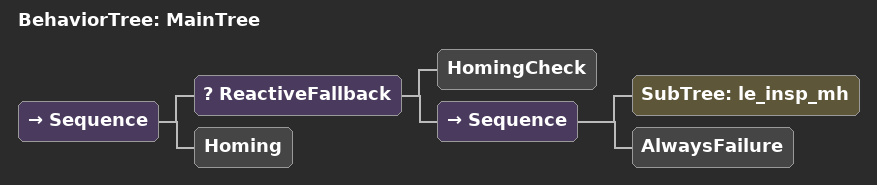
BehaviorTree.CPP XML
<root BTCPP_format="4">
  <include path="../../../bt_xml/lge_insp.xml" />
  <include path="../../../bt_xml/le_insp_mh.xml" />
  <include path="../../../bt_xml/le_mh.xml" />
  <include path="../../../bt_xml/lge_homing.xml" />
  <BehaviorTree ID="MainTree">
    <Sequence>
      <ReactiveFallback>
        <HomingCheck/>
        <Sequence>
          <SubTree ID="le_insp_mh"/>
          <AlwaysFailure/>
        </Sequence>
      </ReactiveFallback>
      <Homing/>
    </Sequence>
  </BehaviorTree>
</root>
